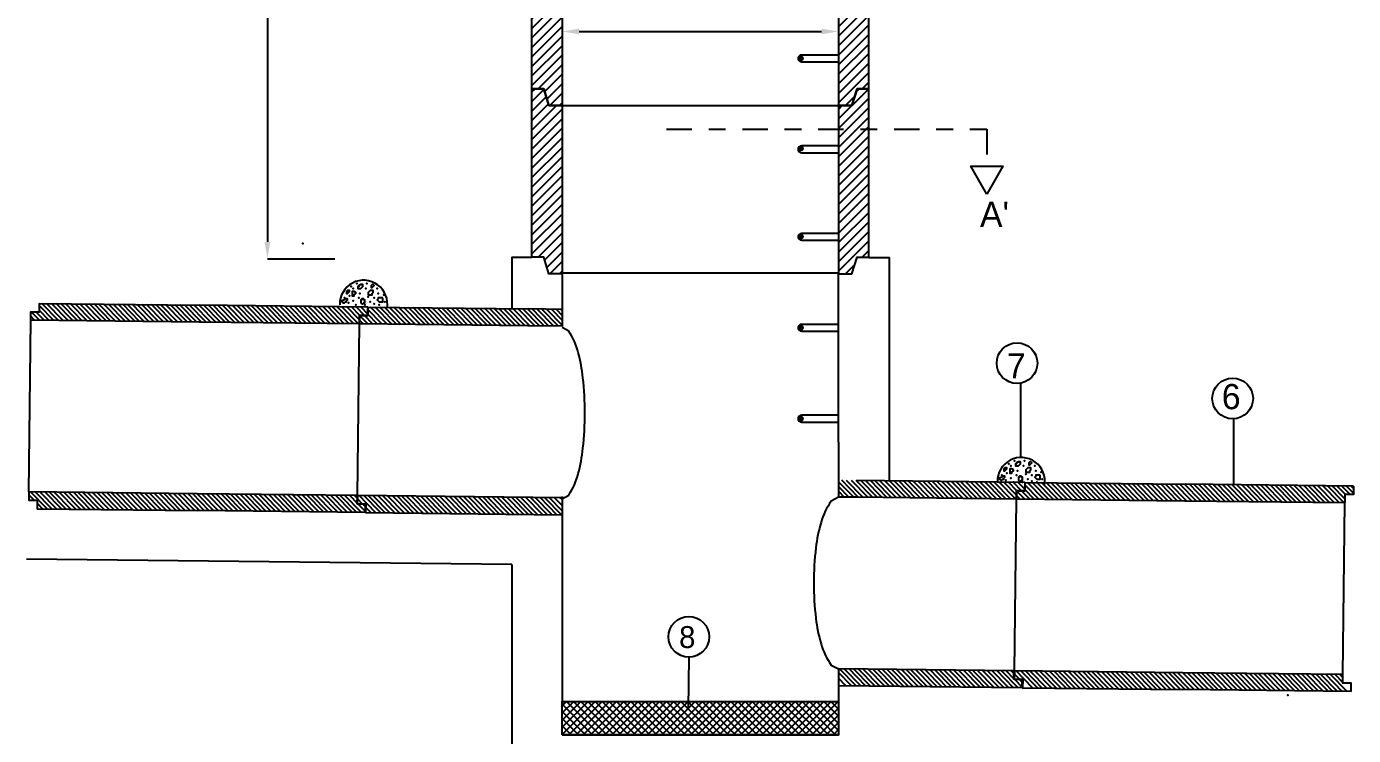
# Model space of a CAD drawing. Extents: x 0.3 to 16.3, y 0.2 to 12.9.
# Drawn here: x 1.33 to 9.2, y 4.54 to 8.75 of the extents above; entities that cross this region are included whole.
import ezdxf

# ---------------------------------------------------------------- set-up
doc = ezdxf.new("R2010")
doc.units = 0
doc.header["$LTSCALE"] = 0.3
doc.header["$MEASUREMENT"] = 0
doc.linetypes.add('DASHDOT', pattern=[1, 0.5, -0.25, 0, -0.25])
doc.layers.get('0').update_dxf_attribs({"linetype": 'CONTINUOUS'})
doc.layers.add('ANILLO', color=1, linetype='CONTINUOUS')
doc.layers.add('RALLADO', color=7, linetype='CONTINUOUS')
doc.styles.add('LEROY', font='leroy')

# ---------------------------------------------------------------- blocks, each defined once
blk = doc.blocks.new('*X13')
at = {"color": 0}
for p, q in [((22.0996, 17.9842), (22.2955, 18.1802)), ((22.0996, 18.0267), (22.2531, 18.1802)), ((22.0996, 18.0691), (22.2107, 18.1802)), ((22.0996, 18.1115), (22.1683, 18.1802)), ((22.0996, 18.1539), (22.1258, 18.1802)), ((22.2806, 17.9821), (22.0996, 18.1631)), ((22.2382, 17.9821), (22.0996, 18.1206)), ((22.323, 17.9821), (22.1249, 18.1802)), ((22.1398, 17.9821), (22.338, 18.1802)), ((22.3655, 17.9821), (22.1673, 18.1802)), ((22.1823, 17.9821), (22.3804, 18.1802)), ((22.4079, 17.9821), (22.2098, 18.1802)), ((22.2247, 17.9821), (22.4228, 18.1802)), ((22.4503, 17.9821), (22.2522, 18.1802)), ((22.2671, 17.9821), (22.4652, 18.1802)), ((22.4927, 17.9821), (22.2946, 18.1802)), ((22.3095, 17.9821), (22.5077, 18.1802)), ((22.5352, 17.9821), (22.337, 18.1802)), ((22.352, 17.9821), (22.5501, 18.1802)), ((22.5776, 17.9821), (22.3795, 18.1802)), ((22.3944, 17.9821), (22.5925, 18.1802)), ((22.62, 17.9821), (22.4219, 18.1802)), ((22.4368, 17.9821), (22.6349, 18.1802)), ((22.6624, 17.9821), (22.4643, 18.1802)), ((22.4793, 17.9821), (22.6774, 18.1802)), ((22.7049, 17.9821), (22.5068, 18.1802)), ((22.5217, 17.9821), (22.7198, 18.1802)), ((22.7473, 17.9821), (22.5492, 18.1802)), ((22.5641, 17.9821), (22.7622, 18.1802)), ((22.7897, 17.9821), (22.5916, 18.1802)), ((22.6065, 17.9821), (22.8046, 18.1802)), ((22.8322, 17.9821), (22.634, 18.1802)), ((22.649, 17.9821), (22.8471, 18.1802)), ((22.8746, 17.9821), (22.6765, 18.1802)), ((22.6914, 17.9821), (22.8895, 18.1802)), ((22.917, 17.9821), (22.7189, 18.1802)), ((22.7338, 17.9821), (22.9319, 18.1802)), ((22.9594, 17.9821), (22.7613, 18.1802)), ((22.7762, 17.9821), (22.9744, 18.1802)), ((23.0019, 17.9821), (22.8037, 18.1802)), ((22.8187, 17.9821), (23.0168, 18.1802)), ((23.0443, 17.9821), (22.8462, 18.1802)), ((22.8611, 17.9821), (23.0592, 18.1802)), ((23.0867, 17.9821), (22.8886, 18.1802)), ((22.9035, 17.9821), (23.1016, 18.1802)), ((23.1291, 17.9821), (22.931, 18.1802)), ((22.9459, 17.9821), (23.1441, 18.1802)), ((23.1716, 17.9821), (22.9734, 18.1802)), ((22.9884, 17.9821), (23.1865, 18.1802)), ((23.214, 17.9821), (23.0159, 18.1802)), ((23.0308, 17.9821), (23.2289, 18.1802)), ((23.2564, 17.9821), (23.0583, 18.1802)), ((23.0732, 17.9821), (23.2713, 18.1802)), ((23.2988, 17.9821), (23.1007, 18.1802)), ((23.1156, 17.9821), (23.3138, 18.1802)), ((23.3413, 17.9821), (23.1432, 18.1802)), ((23.1581, 17.9821), (23.3562, 18.1802)), ((23.3837, 17.9821), (23.1856, 18.1802)), ((23.2005, 17.9821), (23.3986, 18.1802)), ((23.4261, 17.9821), (23.228, 18.1802)), ((23.2429, 17.9821), (23.441, 18.1802)), ((23.4685, 17.9821), (23.2704, 18.1802)), ((23.2854, 17.9821), (23.4835, 18.1802)), ((23.511, 17.9821), (23.3129, 18.1802)), ((23.3278, 17.9821), (23.5259, 18.1802)), ((23.5534, 17.9821), (23.3553, 18.1802)), ((23.3702, 17.9821), (23.5683, 18.1802)), ((23.5958, 17.9821), (23.3977, 18.1802)), ((23.4126, 17.9821), (23.6108, 18.1802)), ((23.6383, 17.9821), (23.4401, 18.1802)), ((23.4551, 17.9821), (23.6532, 18.1802)), ((23.6807, 17.9821), (23.4826, 18.1802)), ((23.4975, 17.9821), (23.6956, 18.1802)), ((23.7231, 17.9821), (23.525, 18.1802)), ((23.5399, 17.9821), (23.738, 18.1802)), ((23.7406, 18.007), (23.5674, 18.1802)), ((23.5823, 17.9821), (23.7406, 18.1403)), ((23.7406, 18.0494), (23.6098, 18.1802)), ((23.7406, 18.0918), (23.6523, 18.1802)), ((23.7406, 18.1343), (23.6947, 18.1802)), ((23.7406, 18.1767), (23.7371, 18.1802)), ((22.1958, 17.9821), (22.0996, 18.0782)), ((23.6248, 17.9821), (23.7406, 18.0979)), ((23.6672, 17.9821), (23.7406, 18.0555)), ((22.1533, 17.9821), (22.0996, 18.0358)), ((22.1109, 17.9821), (22.0996, 17.9934)), ((23.7096, 17.9821), (23.7406, 18.013))]:
    blk.add_line(p, q, dxfattribs=at)
blk = doc.blocks.new('*X2')
at = {"color": 0}
for p, q in [((22.46, 19.2922), (22.55, 19.3822)), ((22.5002, 19.3606), (22.5496, 19.41)), ((22.5123, 19.401), (22.5213, 19.41)), ((22.46, 19.3204), (22.4996, 19.36)), ((22.46, 19.3487), (22.4713, 19.36)), ((22.46, 19.2639), (22.55, 19.3539)), ((22.46, 19.2356), (22.55, 19.3256)), ((22.46, 19.2073), (22.55, 19.2973)), ((22.46, 19.179), (22.55, 19.269)), ((22.46, 19.1507), (22.55, 19.2407)), ((22.46, 19.1225), (22.55, 19.2125)), ((22.46, 19.0942), (22.55, 19.1842)), ((22.46, 19.0659), (22.55, 19.1559)), ((22.46, 19.0376), (22.55, 19.1276)), ((22.46, 19.0093), (22.55, 19.0993)), ((22.46, 18.981), (22.55, 19.071)), ((22.46, 18.9528), (22.55, 19.0428)), ((22.46, 18.9245), (22.55, 19.0145)), ((22.46, 18.8962), (22.55, 18.9862)), ((22.46, 18.8679), (22.55, 18.9579)), ((22.5304, 18.91), (22.55, 18.9296)), ((22.4804, 18.86), (22.5084, 18.888))]:
    blk.add_line(p, q, dxfattribs=at)
blk = doc.blocks.new('*X1')
at = {"color": 0}
for p, q in [((21.55, 19.4004), (21.5596, 19.41)), ((21.55, 19.3721), (21.5857, 19.4078)), ((21.55, 19.3438), (21.5922, 19.386)), ((21.55, 19.3155), (21.5987, 19.3643)), ((21.55, 19.2873), (21.6227, 19.36)), ((21.55, 19.259), (21.64, 19.349)), ((21.55, 19.2307), (21.64, 19.3207)), ((21.55, 19.2024), (21.64, 19.2924)), ((21.55, 19.1741), (21.64, 19.2641)), ((21.55, 19.1458), (21.64, 19.2358)), ((21.55, 19.1176), (21.64, 19.2076)), ((21.55, 19.0893), (21.64, 19.1793)), ((21.55, 19.061), (21.64, 19.151)), ((21.55, 19.0327), (21.64, 19.1227)), ((21.55, 19.0044), (21.64, 19.0944)), ((21.55, 18.9761), (21.64, 19.0661)), ((21.55, 18.9478), (21.64, 19.0378)), ((21.55, 18.9196), (21.64, 19.0096)), ((21.5687, 18.91), (21.64, 18.9813)), ((21.5878, 18.9008), (21.64, 18.953)), ((21.5943, 18.879), (21.64, 18.9247)), ((21.6036, 18.86), (21.64, 18.8964)), ((21.6319, 18.86), (21.64, 18.8681))]:
    blk.add_line(p, q, dxfattribs=at)
blk = doc.blocks.new('ANILLO', base_point=(21.55, 18.86))
at = {"layer": 'ANILLO'}
for points in [[(21.55, 19.41), (21.585, 19.41), (21.6, 19.36), (21.64, 19.36), (21.64, 18.86), (21.6, 18.86), (21.585, 18.91), (21.55, 18.91)], [(22.55, 19.41), (22.515, 19.41), (22.5, 19.36), (22.46, 19.36), (22.46, 18.86), (22.5, 18.86), (22.515, 18.91), (22.55, 18.91)]]:
    blk.add_lwpolyline(points, close=True, dxfattribs=at)
at = {"layer": 'RALLADO'}
blk.add_line((21.64, 19.36), (22.46, 19.36), dxfattribs=at)
for name in ['*X1', '*X2']:
    blk.add_blockref(name, (0, 0), dxfattribs=at)

msp = doc.modelspace()

# ---------------------------------------------------------------- linework, layer by layer
at = {"color": 0, "linetype": 'ByBlock'}
for p, q in [((2.7554, 11.7398), (2.7554, 7.4698)), ((4.6054, 8.7198), (6.0454, 8.7198)), ((2.7554, 7.3698), (3.1554, 7.3698))]:
    msp.add_line(p, q, dxfattribs=at)
at = {"linetype": 'DASHDOT'}
for p, q in [((5.1254, 8.1388), (7.0254, 8.1388)), ((7.0254, 8.1388), (7.0254, 7.9188))]:
    msp.add_line(p, q, dxfattribs=at)
at = {"color": 1}
for p, q in [((4.5054, 7.2765), (4.5054, 6.9683)), ((6.1454, 6.2798), (6.1454, 7.2822)), ((6.1454, 6.2798), (6.1454, 5.9532)), ((4.5054, 5.849), (4.5054, 4.7235)), ((4.2054, 5.5525), (1.3254, 5.5855)), ((4.2054, 5.5525), (4.2054, 4.0598))]:
    msp.add_line(p, q, dxfattribs=at)
for p, q in [((4.5085, 7.2857), (6.1425, 7.2857)), ((1.4867, 7.0038), (1.4019, 7.0905)), ((1.5149, 7.0035), (1.4161, 7.1046)), ((1.5432, 7.0031), (1.4444, 7.1043)), ((1.5715, 7.0028), (1.4727, 7.1039)), ((1.5998, 7.0025), (1.5009, 7.1036)), ((1.6281, 7.0022), (1.5292, 7.1033)), ((1.6563, 7.0018), (1.5575, 7.103)), ((1.6846, 7.0015), (1.5858, 7.1026)), ((1.7129, 7.0012), (1.6141, 7.1023)), ((1.7412, 7.0009), (1.6423, 7.102)), ((1.7695, 7.0005), (1.6706, 7.1017)), ((1.7978, 7.0002), (1.6989, 7.1013)), ((1.826, 6.9999), (1.7272, 7.101)), ((1.8543, 6.9996), (1.7555, 7.1007)), ((1.8826, 6.9992), (1.7838, 7.1004)), ((1.9109, 6.9989), (1.812, 7.1)), ((1.9392, 6.9986), (1.8403, 7.0997)), ((1.9675, 6.9983), (1.8686, 7.0994)), ((1.9957, 6.9979), (1.8969, 7.0991)), ((2.024, 6.9976), (1.9252, 7.0987)), ((2.0523, 6.9973), (1.9535, 7.0984)), ((2.0806, 6.997), (1.9817, 7.0981)), ((2.1089, 6.9966), (2.01, 7.0978)), ((2.1371, 6.9963), (2.0383, 7.0974)), ((2.1654, 6.996), (2.0666, 7.0971)), ((2.1937, 6.9957), (2.0949, 7.0968)), ((2.222, 6.9953), (2.1231, 7.0965)), ((2.2503, 6.995), (2.1514, 7.0961)), ((2.2786, 6.9947), (2.1797, 7.0958)), ((2.3068, 6.9944), (2.208, 7.0955)), ((2.3351, 6.994), (2.2363, 7.0952)), ((2.3634, 6.9937), (2.2646, 7.0949)), ((2.3917, 6.9934), (2.2928, 7.0945)), ((2.42, 6.9931), (2.3211, 7.0942)), ((2.4483, 6.9927), (2.3494, 7.0939)), ((3.3519, 7.0824), (2.352, 7.0938)), ((2.4765, 6.9924), (2.3777, 7.0936)), ((2.5048, 6.9921), (2.406, 7.0932)), ((2.5331, 6.9918), (2.4343, 7.0929)), ((2.5614, 6.9914), (2.4625, 7.0926)), ((2.5897, 6.9911), (2.4908, 7.0923)), ((2.6179, 6.9908), (2.5191, 7.0919)), ((2.6462, 6.9905), (2.5474, 7.0916)), ((2.6745, 6.9901), (2.5757, 7.0913)), ((2.7028, 6.9898), (2.604, 7.091)), ((2.7311, 6.9895), (2.6322, 7.0906)), ((2.7594, 6.9892), (2.6605, 7.0903)), ((2.7876, 6.9888), (2.6888, 7.09)), ((2.8159, 6.9885), (2.7171, 7.0897)), ((1.3735, 7.0051), (1.3512, 7.0279)), ((1.4018, 7.0048), (1.3524, 7.0553)), ((1.4301, 7.0044), (1.3807, 7.055)), ((1.4584, 7.0041), (1.4016, 7.0622)), ((2.8442, 6.9882), (2.7454, 7.0893)), ((2.8725, 6.9879), (2.7736, 7.089)), ((2.9008, 6.9875), (2.8019, 7.0887)), ((2.9291, 6.9872), (2.8302, 7.0884)), ((2.9573, 6.9869), (2.8585, 7.088)), ((2.9856, 6.9866), (2.8868, 7.0877)), ((3.0139, 6.9862), (2.9151, 7.0874)), ((3.0422, 6.9859), (2.9433, 7.0871)), ((3.0705, 6.9856), (2.9716, 7.0867)), ((3.0987, 6.9853), (2.9999, 7.0864)), ((3.127, 6.9849), (3.0282, 7.0861)), ((3.1553, 6.9846), (3.0565, 7.0858)), ((3.1836, 6.9843), (3.0848, 7.0854)), ((3.2119, 6.984), (3.113, 7.0851)), ((3.2402, 6.9836), (3.1413, 7.0848)), ((3.2684, 6.9833), (3.1696, 7.0845)), ((3.2967, 6.983), (3.1979, 7.0841)), ((3.3011, 7.0072), (3.2262, 7.0838)), ((3.3039, 7.0329), (3.2544, 7.0835)), ((3.3322, 7.0326), (3.2827, 7.0832)), ((3.3521, 6.9824), (3.3027, 7.0329)), ((3.3515, 7.0414), (3.311, 7.0828)), ((3.3804, 6.982), (3.331, 7.0326)), ((3.4087, 6.9817), (3.3519, 7.0398)), ((3.4369, 6.9814), (3.3522, 7.0681)), ((3.4652, 6.9811), (3.3664, 7.0822)), ((3.4935, 6.9807), (3.3947, 7.0819)), ((3.5218, 6.9804), (3.4229, 7.0815)), ((3.5501, 6.9801), (3.4512, 7.0812)), ((3.5784, 6.9798), (3.4795, 7.0809)), ((3.6066, 6.9794), (3.5078, 7.0806)), ((3.6349, 6.9791), (3.5361, 7.0802)), ((3.6632, 6.9788), (3.5644, 7.0799)), ((3.6915, 6.9785), (3.5926, 7.0796)), ((3.7198, 6.9781), (3.6209, 7.0793)), ((3.7481, 6.9778), (3.6492, 7.0789)), ((3.7763, 6.9775), (3.6775, 7.0786)), ((3.8046, 6.9772), (3.7058, 7.0783)), ((3.8329, 6.9768), (3.7341, 7.078)), ((3.8612, 6.9765), (3.7623, 7.0776)), ((3.8895, 6.9762), (3.7906, 7.0773)), ((3.9177, 6.9759), (3.8189, 7.077)), ((3.946, 6.9755), (3.8472, 7.0767)), ((3.9743, 6.9752), (3.8755, 7.0763)), ((4.0026, 6.9749), (3.9037, 7.076)), ((4.0309, 6.9746), (3.932, 7.0757)), ((4.0592, 6.9742), (3.9603, 7.0754)), ((4.0874, 6.9739), (3.9886, 7.075)), ((4.1157, 6.9736), (4.0169, 7.0747)), ((4.144, 6.9733), (4.0452, 7.0744)), ((4.1723, 6.9729), (4.0734, 7.0741)), ((4.2006, 6.9726), (4.1017, 7.0737)), ((4.2289, 6.9723), (4.13, 7.0734)), ((4.2571, 6.972), (4.1583, 7.0731)), ((4.2854, 6.9716), (4.1866, 7.0728)), ((4.3137, 6.9713), (4.2149, 7.0724)), ((4.342, 6.971), (4.2431, 7.0721)), ((4.3703, 6.9707), (4.2714, 7.0718)), ((4.3985, 6.9703), (4.2997, 7.0715)), ((4.5096, 7.0691), (4.3023, 7.0714)), ((4.4268, 6.97), (4.328, 7.0711)), ((4.4551, 6.9697), (4.3563, 7.0708)), ((4.4834, 6.9694), (4.3845, 7.0705)), ((4.5117, 6.969), (4.4128, 7.0702)), ((4.5088, 7.0006), (4.4411, 7.0699)), ((4.5091, 7.0289), (4.4694, 7.0695)), ((4.5094, 7.0572), (4.4977, 7.0692)), ((1.3392, 5.9854), (1.3509, 7.0053)), ((3.2895, 5.963), (3.3012, 6.9829)), ((3.3238, 6.9827), (3.3015, 7.0055)), ((7.2254, 6.6306), (7.2254, 6.1898)), ((8.49, 6.419), (8.49, 6.0286)), ((6.2074, 5.9529), (6.149, 6.0127)), ((6.2357, 5.9525), (6.1493, 6.041)), ((6.264, 5.9522), (6.1651, 6.0534)), ((6.2923, 5.9519), (6.1934, 6.053)), ((6.3206, 5.9516), (6.2217, 6.0527)), ((6.3488, 5.9512), (6.25, 6.0524)), ((7.2525, 6.0409), (6.2526, 6.0524)), ((6.3771, 5.9509), (6.2783, 6.0521)), ((6.4054, 5.9506), (6.3066, 6.0517)), ((6.4337, 5.9503), (6.3348, 6.0514)), ((6.462, 5.9499), (6.3631, 6.0511)), ((6.4903, 5.9496), (6.3914, 6.0508)), ((6.5185, 5.9493), (6.4197, 6.0504)), ((6.5468, 5.949), (6.448, 6.0501)), ((6.5751, 5.9486), (6.4763, 6.0498)), ((6.6034, 5.9483), (6.5045, 6.0495)), ((6.6317, 5.948), (6.5328, 6.0491)), ((6.6599, 5.9477), (6.5611, 6.0488)), ((6.6882, 5.9474), (6.5894, 6.0485)), ((6.7165, 5.947), (6.6177, 6.0482)), ((6.7448, 5.9467), (6.6459, 6.0478)), ((6.7731, 5.9464), (6.6742, 6.0475)), ((6.8014, 5.9461), (6.7025, 6.0472)), ((6.8296, 5.9457), (6.7308, 6.0469)), ((6.8579, 5.9454), (6.7591, 6.0465)), ((6.8862, 5.9451), (6.7874, 6.0462)), ((6.9145, 5.9448), (6.8156, 6.0459)), ((6.9428, 5.9444), (6.8439, 6.0456)), ((6.9711, 5.9441), (6.8722, 6.0452)), ((6.9993, 5.9438), (6.9005, 6.0449)), ((7.0276, 5.9435), (6.9288, 6.0446)), ((7.0559, 5.9431), (6.9571, 6.0443)), ((7.0842, 5.9428), (6.9853, 6.0439)), ((7.1125, 5.9425), (7.0136, 6.0436)), ((7.1407, 5.9422), (7.0419, 6.0433)), ((7.169, 5.9418), (7.0702, 6.043)), ((7.1973, 5.9415), (7.0985, 6.0426)), ((7.2017, 5.9657), (7.1268, 6.0423)), ((7.2045, 5.9914), (7.155, 6.042)), ((7.2327, 5.9911), (7.1833, 6.0417)), ((7.2523, 5.9409), (7.2029, 5.9914)), ((7.2521, 6), (7.2116, 6.0413)), ((7.2806, 5.9405), (7.2312, 5.9911)), ((7.3089, 5.9402), (7.2521, 5.9983)), ((7.3372, 5.9399), (7.2524, 6.0266)), ((7.3655, 5.9396), (7.2666, 6.0407)), ((7.3937, 5.9392), (7.2949, 6.0404)), ((7.422, 5.9389), (7.3232, 6.0401)), ((7.4503, 5.9386), (7.3515, 6.0397)), ((7.4786, 5.9383), (7.3797, 6.0394)), ((7.5069, 5.9379), (7.408, 6.0391)), ((7.5352, 5.9376), (7.4363, 6.0388)), ((7.5634, 5.9373), (7.4646, 6.0384)), ((7.5917, 5.937), (7.4929, 6.0381)), ((7.62, 5.9366), (7.5212, 6.0378)), ((7.6483, 5.9363), (7.5494, 6.0375)), ((7.6766, 5.936), (7.5777, 6.0371)), ((7.7049, 5.9357), (7.606, 6.0368)), ((7.7331, 5.9353), (7.6343, 6.0365)), ((7.7614, 5.935), (7.6626, 6.0362)), ((7.7897, 5.9347), (7.6909, 6.0358)), ((7.818, 5.9344), (7.7191, 6.0355)), ((7.8463, 5.934), (7.7474, 6.0352)), ((7.8745, 5.9337), (7.7757, 6.0349)), ((7.9028, 5.9334), (7.804, 6.0345)), ((7.9311, 5.9331), (7.8323, 6.0342)), ((7.9594, 5.9327), (7.8606, 6.0339)), ((7.9877, 5.9324), (7.8888, 6.0336)), ((8.016, 5.9321), (7.9171, 6.0332)), ((8.0442, 5.9318), (7.9454, 6.0329)), ((8.0725, 5.9315), (7.9737, 6.0326)), ((8.1008, 5.9311), (8.002, 6.0323)), ((8.1291, 5.9308), (8.0302, 6.0319)), ((8.1574, 5.9305), (8.0585, 6.0316)), ((8.1857, 5.9302), (8.0868, 6.0313)), ((8.2139, 5.9298), (8.1151, 6.031)), ((8.2422, 5.9295), (8.1434, 6.0306)), ((8.2705, 5.9292), (8.1717, 6.0303)), ((8.2988, 5.9289), (8.1999, 6.03)), ((9.2025, 6.0185), (8.2025, 6.03)), ((8.3271, 5.9285), (8.2282, 6.0297)), ((8.3553, 5.9282), (8.2565, 6.0293)), ((8.3836, 5.9279), (8.2848, 6.029)), ((8.4119, 5.9276), (8.3131, 6.0287)), ((8.4402, 5.9272), (8.3414, 6.0284)), ((8.4685, 5.9269), (8.3696, 6.028)), ((8.4968, 5.9266), (8.3979, 6.0277)), ((8.525, 5.9263), (8.4262, 6.0274)), ((8.5533, 5.9259), (8.4545, 6.0271)), ((8.5816, 5.9256), (8.4828, 6.0267)), ((8.6099, 5.9253), (8.511, 6.0264)), ((8.6382, 5.925), (8.5393, 6.0261)), ((8.6665, 5.9246), (8.5676, 6.0258)), ((8.6947, 5.9243), (8.5959, 6.0254)), ((8.723, 5.924), (8.6242, 6.0251)), ((8.7513, 5.9237), (8.6525, 6.0248)), ((8.7796, 5.9233), (8.6807, 6.0245)), ((8.8079, 5.923), (8.709, 6.0241)), ((8.8361, 5.9227), (8.7373, 6.0238)), ((8.8644, 5.9224), (8.7656, 6.0235)), ((8.8927, 5.922), (8.7939, 6.0232)), ((8.921, 5.9217), (8.8222, 6.0228)), ((8.9493, 5.9214), (8.8504, 6.0225)), ((8.9776, 5.9211), (8.8787, 6.0222)), ((9.0058, 5.9207), (8.907, 6.0219)), ((9.0341, 5.9204), (8.9353, 6.0215)), ((9.0624, 5.9201), (8.9636, 6.0212)), ((9.0907, 5.9198), (8.9918, 6.0209)), ((9.119, 5.9194), (9.0201, 6.0206)), ((9.1473, 5.9191), (9.0484, 6.0202)), ((9.1516, 5.9433), (9.0767, 6.0199)), ((9.1544, 5.969), (9.105, 6.0196)), ((9.1827, 5.9687), (9.1333, 6.0193)), ((9.202, 5.9776), (9.1615, 6.0189)), ((9.2023, 6.0058), (9.1898, 6.0186)), ((1.3698, 5.9351), (1.342, 5.9635)), ((1.4475, 5.8842), (1.3487, 5.9853)), ((1.4758, 5.8838), (1.3769, 5.985)), ((1.4192, 5.8845), (1.3915, 5.9129)), ((1.5041, 5.8835), (1.4052, 5.9846)), ((1.5324, 5.8832), (1.4335, 5.9843)), ((1.5606, 5.8829), (1.4618, 5.984)), ((1.5889, 5.8825), (1.4901, 5.9837)), ((1.6172, 5.8822), (1.5184, 5.9833)), ((1.6455, 5.8819), (1.5466, 5.983)), ((1.6738, 5.8816), (1.5749, 5.9827)), ((1.702, 5.8812), (1.6032, 5.9824)), ((1.7303, 5.8809), (1.6315, 5.982)), ((1.7586, 5.8806), (1.6598, 5.9817)), ((1.7869, 5.8803), (1.6881, 5.9814)), ((1.8152, 5.8799), (1.7163, 5.9811)), ((1.8435, 5.8796), (1.7446, 5.9807)), ((1.8717, 5.8793), (1.7729, 5.9804)), ((1.9, 5.879), (1.8012, 5.9801)), ((1.9283, 5.8786), (1.8295, 5.9798)), ((1.9566, 5.8783), (1.8577, 5.9794)), ((1.9849, 5.878), (1.886, 5.9791)), ((2.0132, 5.8777), (1.9143, 5.9788)), ((2.0414, 5.8773), (1.9426, 5.9785)), ((2.0697, 5.877), (1.9709, 5.9782)), ((2.098, 5.8767), (1.9992, 5.9778)), ((2.1263, 5.8764), (2.0274, 5.9775)), ((2.1546, 5.876), (2.0557, 5.9772)), ((2.1828, 5.8757), (2.084, 5.9769)), ((2.2111, 5.8754), (2.1123, 5.9765)), ((2.2394, 5.8751), (2.1406, 5.9762)), ((2.2677, 5.8747), (2.1689, 5.9759)), ((2.296, 5.8744), (2.1971, 5.9756)), ((2.3243, 5.8741), (2.2254, 5.9752)), ((2.3525, 5.8738), (2.2537, 5.9749)), ((2.3808, 5.8734), (2.282, 5.9746)), ((2.4091, 5.8731), (2.3103, 5.9743)), ((2.4374, 5.8728), (2.3385, 5.9739)), ((2.4657, 5.8725), (2.3668, 5.9736)), ((2.494, 5.8721), (2.3951, 5.9733)), ((2.5222, 5.8718), (2.4234, 5.973)), ((2.5505, 5.8715), (2.4517, 5.9726)), ((2.5788, 5.8712), (2.48, 5.9723)), ((2.6071, 5.8708), (2.5082, 5.972)), ((2.6354, 5.8705), (2.5365, 5.9717)), ((2.6637, 5.8702), (2.5648, 5.9713)), ((2.6919, 5.8699), (2.5931, 5.971)), ((2.7202, 5.8695), (2.6214, 5.9707)), ((2.7485, 5.8692), (2.6497, 5.9704)), ((2.7768, 5.8689), (2.6779, 5.97)), ((2.8051, 5.8686), (2.7062, 5.9697)), ((2.8333, 5.8682), (2.7345, 5.9694)), ((2.8616, 5.8679), (2.7628, 5.9691)), ((2.8899, 5.8676), (2.7911, 5.9687)), ((2.9182, 5.8673), (2.8193, 5.9684)), ((2.9465, 5.8669), (2.8476, 5.9681)), ((2.9748, 5.8666), (2.8759, 5.9678)), ((3.003, 5.8663), (2.9042, 5.9674)), ((3.0313, 5.866), (2.9325, 5.9671)), ((3.0596, 5.8656), (2.9608, 5.9668)), ((3.0879, 5.8653), (2.989, 5.9665)), ((3.1162, 5.865), (3.0173, 5.9661)), ((3.1445, 5.8647), (3.0456, 5.9658)), ((3.1727, 5.8643), (3.0739, 5.9655)), ((3.201, 5.864), (3.1022, 5.9652)), ((3.2293, 5.8637), (3.1305, 5.9648)), ((3.2576, 5.8634), (3.1587, 5.9645)), ((3.2859, 5.863), (3.187, 5.9642)), ((3.3141, 5.8627), (3.2153, 5.9639)), ((3.2916, 5.9144), (3.2436, 5.9635)), ((3.2919, 5.9427), (3.2719, 5.9632)), ((3.2895, 5.963), (3.2889, 5.913)), ((3.2889, 5.913), (3.3389, 5.9124)), ((4.5054, 5.949), (3.2895, 5.963)), ((3.3201, 5.9126), (3.2923, 5.9411)), ((3.341, 5.8638), (3.293, 5.913)), ((3.3978, 5.8618), (3.299, 5.9629)), ((3.3413, 5.8921), (3.3213, 5.9126)), ((3.4261, 5.8614), (3.3272, 5.9626)), ((3.3389, 5.9124), (3.3383, 5.8624)), ((3.4544, 5.8611), (3.3555, 5.9622)), ((3.4826, 5.8608), (3.3838, 5.9619)), ((3.5109, 5.8605), (3.4121, 5.9616)), ((3.5392, 5.8601), (3.4404, 5.9613)), ((3.5675, 5.8598), (3.4687, 5.9609)), ((3.5958, 5.8595), (3.4969, 5.9606)), ((3.6241, 5.8592), (3.5252, 5.9603)), ((3.6523, 5.8588), (3.5535, 5.96)), ((3.6806, 5.8585), (3.5818, 5.9596)), ((3.7089, 5.8582), (3.6101, 5.9593)), ((3.7372, 5.8579), (3.6383, 5.959)), ((3.7655, 5.8575), (3.6666, 5.9587)), ((3.7938, 5.8572), (3.6949, 5.9583)), ((3.822, 5.8569), (3.7232, 5.958)), ((3.8503, 5.8566), (3.7515, 5.9577)), ((3.8786, 5.8562), (3.7798, 5.9574)), ((3.9069, 5.8559), (3.808, 5.957)), ((3.9352, 5.8556), (3.8363, 5.9567)), ((3.9634, 5.8553), (3.8646, 5.9564)), ((3.9917, 5.8549), (3.8929, 5.9561)), ((4.02, 5.8546), (3.9212, 5.9557)), ((4.0483, 5.8543), (3.9495, 5.9554)), ((4.0766, 5.854), (3.9777, 5.9551)), ((4.1049, 5.8536), (4.006, 5.9548)), ((4.1331, 5.8533), (4.0343, 5.9544)), ((4.1614, 5.853), (4.0626, 5.9541)), ((4.1897, 5.8527), (4.0909, 5.9538)), ((4.218, 5.8523), (4.1191, 5.9535)), ((4.2463, 5.852), (4.1474, 5.9531)), ((4.2746, 5.8517), (4.1757, 5.9528)), ((4.3028, 5.8514), (4.204, 5.9525)), ((4.3311, 5.851), (4.2323, 5.9522)), ((4.3594, 5.8507), (4.2606, 5.9519)), ((4.3877, 5.8504), (4.2888, 5.9515)), ((4.416, 5.8501), (4.3171, 5.9512)), ((4.4442, 5.8497), (4.3454, 5.9509)), ((4.4725, 5.8494), (4.3737, 5.9506)), ((4.5008, 5.8491), (4.402, 5.9502)), ((4.5054, 5.873), (4.4303, 5.9499)), ((4.5054, 5.9035), (4.4601, 5.9499)), ((4.5054, 5.9567), (4.5054, 5.849)), ((6.1509, 5.9535), (6.1483, 5.9561)), ((6.1791, 5.9532), (6.1487, 5.9844)), ((7.1897, 4.9215), (7.2014, 5.9415)), ((7.2241, 5.9412), (7.2017, 5.9641)), ((9.14, 4.8991), (9.1517, 5.9191)), ((3.3379, 5.8624), (2.338, 5.8739)), ((3.3383, 5.8624), (4.5054, 5.849)), ((3.3695, 5.8621), (3.3417, 5.8905)), ((5.2571, 5.0031), (5.2536, 4.6961)), ((6.1454, 4.9328), (6.1454, 4.5398)), ((6.2219, 4.8326), (6.1454, 4.9109)), ((6.2502, 4.8323), (6.1513, 4.9335)), ((6.2785, 4.832), (6.1796, 4.9331)), ((6.3067, 4.8317), (6.2079, 4.9328)), ((6.335, 4.8313), (6.2362, 4.9325)), ((6.3633, 4.831), (6.2645, 4.9322)), ((6.3916, 4.8307), (6.2927, 4.9318)), ((6.4199, 4.8304), (6.321, 4.9315)), ((6.4482, 4.83), (6.3493, 4.9312)), ((6.4764, 4.8297), (6.3776, 4.9309)), ((6.5047, 4.8294), (6.4059, 4.9305)), ((6.533, 4.8291), (6.4342, 4.9302)), ((6.5613, 4.8287), (6.4624, 4.9299)), ((6.5896, 4.8284), (6.4907, 4.9296)), ((6.6178, 4.8281), (6.519, 4.9292)), ((6.6461, 4.8278), (6.5473, 4.9289)), ((6.6744, 4.8274), (6.5756, 4.9286)), ((6.7027, 4.8271), (6.6038, 4.9283)), ((6.731, 4.8268), (6.6321, 4.9279)), ((6.7593, 4.8265), (6.6604, 4.9276)), ((6.7875, 4.8261), (6.6887, 4.9273)), ((6.8158, 4.8258), (6.717, 4.927)), ((6.8441, 4.8255), (6.7453, 4.9266)), ((6.8724, 4.8252), (6.7735, 4.9263)), ((6.9007, 4.8248), (6.8018, 4.926)), ((6.929, 4.8245), (6.8301, 4.9257)), ((6.9572, 4.8242), (6.8584, 4.9253)), ((6.9855, 4.8239), (6.8867, 4.925)), ((7.0138, 4.8235), (6.915, 4.9247)), ((7.0421, 4.8232), (6.9432, 4.9244)), ((7.0704, 4.8229), (6.9715, 4.924)), ((7.0986, 4.8226), (6.9998, 4.9237)), ((7.1269, 4.8222), (7.0281, 4.9234)), ((7.1552, 4.8219), (7.0564, 4.9231)), ((7.1835, 4.8216), (7.0847, 4.9227)), ((7.2118, 4.8213), (7.1129, 4.9224)), ((7.1892, 4.873), (7.1412, 4.9221)), ((7.1896, 4.9012), (7.1695, 4.9218)), ((7.2203, 4.8712), (7.1926, 4.8996)), ((7.298, 4.8203), (7.1992, 4.9214)), ((7.3263, 4.8199), (7.2275, 4.9211)), ((7.3546, 4.8196), (7.2558, 4.9208)), ((7.3829, 4.8193), (7.284, 4.9204)), ((7.4112, 4.819), (7.3123, 4.9201)), ((7.4394, 4.8186), (7.3406, 4.9198)), ((7.4677, 4.8183), (7.3689, 4.9195)), ((7.496, 4.818), (7.3972, 4.9191)), ((7.5243, 4.8177), (7.4255, 4.9188)), ((7.5526, 4.8173), (7.4537, 4.9185)), ((7.5809, 4.817), (7.482, 4.9182)), ((7.6091, 4.8167), (7.5103, 4.9178)), ((7.6374, 4.8164), (7.5386, 4.9175)), ((7.6657, 4.816), (7.5669, 4.9172)), ((7.694, 4.8157), (7.5951, 4.9169)), ((7.7223, 4.8154), (7.6234, 4.9165)), ((7.7506, 4.8151), (7.6517, 4.9162)), ((7.7788, 4.8147), (7.68, 4.9159)), ((7.8071, 4.8144), (7.7083, 4.9156)), ((7.8354, 4.8141), (7.7366, 4.9152)), ((7.8637, 4.8138), (7.7648, 4.9149)), ((7.892, 4.8135), (7.7931, 4.9146)), ((7.9203, 4.8131), (7.8214, 4.9143)), ((7.9485, 4.8128), (7.8497, 4.9139)), ((7.9768, 4.8125), (7.878, 4.9136)), ((8.0051, 4.8122), (7.9063, 4.9133)), ((8.0334, 4.8118), (7.9345, 4.913)), ((8.0617, 4.8115), (7.9628, 4.9126)), ((8.0899, 4.8112), (7.9911, 4.9123)), ((8.1182, 4.8109), (8.0194, 4.912)), ((8.1465, 4.8105), (8.0477, 4.9117)), ((8.1748, 4.8102), (8.0759, 4.9113)), ((8.2031, 4.8099), (8.1042, 4.911)), ((8.2314, 4.8096), (8.1325, 4.9107)), ((8.2596, 4.8092), (8.1608, 4.9104)), ((8.2879, 4.8089), (8.1891, 4.91)), ((8.3162, 4.8086), (8.2174, 4.9097)), ((8.3445, 4.8083), (8.2456, 4.9094)), ((8.3728, 4.8079), (8.2739, 4.9091)), ((8.4011, 4.8076), (8.3022, 4.9087)), ((8.4293, 4.8073), (8.3305, 4.9084)), ((8.4576, 4.807), (8.3588, 4.9081)), ((8.4859, 4.8066), (8.3871, 4.9078)), ((8.5142, 4.8063), (8.4153, 4.9074)), ((8.5425, 4.806), (8.4436, 4.9071)), ((8.5707, 4.8057), (8.4719, 4.9068)), ((8.599, 4.8053), (8.5002, 4.9065)), ((8.6273, 4.805), (8.5285, 4.9061)), ((8.6556, 4.8047), (8.5567, 4.9058)), ((8.6839, 4.8044), (8.585, 4.9055)), ((8.7122, 4.804), (8.6133, 4.9052)), ((8.7404, 4.8037), (8.6416, 4.9048)), ((8.7687, 4.8034), (8.6699, 4.9045)), ((8.797, 4.8031), (8.6982, 4.9042)), ((8.8253, 4.8027), (8.7264, 4.9039)), ((8.8536, 4.8024), (8.7547, 4.9035)), ((8.8819, 4.8021), (8.783, 4.9032)), ((8.9101, 4.8018), (8.8113, 4.9029)), ((8.9384, 4.8014), (8.8396, 4.9026)), ((8.9667, 4.8011), (8.8679, 4.9022)), ((8.995, 4.8008), (8.8961, 4.9019)), ((9.0233, 4.8005), (8.9244, 4.9016)), ((9.0515, 4.8001), (8.9527, 4.9013)), ((9.0798, 4.7998), (8.981, 4.9009)), ((9.1081, 4.7995), (9.0093, 4.9006)), ((9.1364, 4.7992), (9.0375, 4.9003)), ((9.1647, 4.7988), (9.0658, 4.9)), ((9.1421, 4.8505), (9.0941, 4.8996)), ((9.1424, 4.8788), (9.1224, 4.8993)), ((6.189, 4.833), (6.1454, 4.8776)), ((7.2356, 4.821), (6.1454, 4.8335)), ((7.2386, 4.8224), (7.1906, 4.8715)), ((7.239, 4.8507), (7.2189, 4.8712)), ((9.1885, 4.7986), (8.1885, 4.81)), ((6.1454, 4.5398), (4.5054, 4.5398))]:
    msp.add_line(p, q)
for points in [[(6.1454, 8.5798), (5.9254, 8.5798, 1), (5.9254, 8.5398), (6.1454, 8.5398)], [(6.1454, 8.0398), (5.9254, 8.0398, 1), (5.9254, 7.9998), (6.1454, 7.9998)], [(6.1454, 7.5198), (5.9254, 7.5198, 1), (5.9254, 7.4798), (6.1454, 7.4798)], [(4.64, 6.4529, 0.027392), (4.6285, 6.662, 0.037514), (4.6004, 6.8124, 0.077781), (4.5443, 6.9398), (4.505, 6.9613)], [(6.1454, 6.9798), (5.9254, 6.9798, 1), (5.9254, 6.9398), (6.1454, 6.9398)], [(4.4909, 5.9521), (4.505, 5.9444), (4.5443, 5.966, 0.077781), (4.6004, 6.0934, 0.037514), (4.6285, 6.2438, 0.027392), (4.64, 6.4529, 0.027392)], [(6.1454, 6.4398), (5.9254, 6.4398, 1), (5.9254, 6.3998), (6.1454, 6.3998)], [(6.146, 5.9532), (6.1022, 5.9303, 0.082087), (6.0418, 5.8038, 0.040527), (6.0112, 5.6526, 0.029759), (5.9987, 5.443, 0.029759), (6.0112, 5.2335, 0.040527), (6.0418, 5.0823, 0.082087), (6.1022, 4.9557), (6.146, 4.9328)]]:
    msp.add_lwpolyline(points, format="xyb")
at = {"const_width": 0.0165}
for points in [[(5.9151, 8.5603, 1), (5.9316, 8.5603, 1)], [(5.9151, 8.0238, 1), (5.9316, 8.0238, 1)], [(5.9151, 7.5013, 1), (5.9316, 7.5013, 1)], [(5.9151, 6.9596, 1), (5.9316, 6.9596, 1)], [(5.9151, 6.4196, 1), (5.9316, 6.4196, 1)]]:
    msp.add_lwpolyline(points, format="xyb", close=True, dxfattribs=at)
for points in [[(7.0254, 7.7538), (6.9301, 7.9188), (7.1206, 7.9188)], [(4.505, 4.5418), (4.505, 4.74), (6.146, 4.74), (6.146, 4.5418)]]:
    msp.add_lwpolyline(points, close=True)
at = {"color": 1}
for points in [[(4.3254, 7.3765), (4.2054, 7.3765), (4.2054, 7.0765)], [(6.3254, 7.3769), (6.4454, 7.3769), (6.4454, 6.0501)]]:
    msp.add_lwpolyline(points, dxfattribs=at)
for points in [[(3.2357, 7.1812), (3.2298, 7.1812), (3.2239, 7.1752), (3.2239, 7.1634), (3.2298, 7.1634), (3.2357, 7.1693), (3.2357, 7.1752), (3.2416, 7.1752), (3.2416, 7.1812), (3.2357, 7.1812)], [(3.2593, 7.1693), (3.2593, 7.1486), (3.2711, 7.1486), (3.2711, 7.1546), (3.28, 7.1634), (3.28, 7.1693), (3.2711, 7.1752), (3.2593, 7.1752), (3.2593, 7.1693)], [(3.3096, 7.2107), (3.3096, 7.2166), (3.2977, 7.2107), (3.2977, 7.2048), (3.2918, 7.2048), (3.2918, 7.193), (3.3096, 7.193), (3.3214, 7.2048), (3.3214, 7.2166), (3.3096, 7.2166)], [(3.3775, 7.1812), (3.3657, 7.1812), (3.3539, 7.1693), (3.3539, 7.1546), (3.3775, 7.1546), (3.3775, 7.1634), (3.3834, 7.1693), (3.3834, 7.1812), (3.3775, 7.1812)], [(3.3775, 7.2166), (3.3716, 7.2107), (3.3716, 7.1989), (3.3775, 7.1989), (3.3893, 7.2107), (3.3834, 7.2166), (3.3775, 7.2166)], [(2.3509, 6.9939), (1.3509, 7.0053), (1.3515, 7.0553), (1.4015, 7.0548), (1.4021, 7.1048), (2.352, 7.0938)], [(3.2179, 7.1309), (3.212, 7.125), (3.1973, 7.1191), (3.1973, 7.1132), (3.2061, 7.1073), (3.212, 7.1073), (3.2179, 7.1132), (3.2239, 7.1132), (3.2239, 7.1191), (3.2298, 7.125), (3.2298, 7.1309), (3.2179, 7.1309)], [(3.3273, 7.1309), (3.3155, 7.1309), (3.3155, 7.125), (3.3096, 7.125), (3.3096, 7.1073), (3.3155, 7.1014), (3.3214, 7.1014), (3.3273, 7.1073), (3.3332, 7.1073), (3.3332, 7.125), (3.3273, 7.125), (3.3273, 7.1309)], [(3.4396, 7.1368), (3.413, 7.1368), (3.413, 7.1309), (3.4071, 7.125), (3.4189, 7.1132), (3.4396, 7.1132), (3.4396, 7.1368)], [(3.3519, 7.0824), (3.3514, 7.0324), (3.3014, 7.0329), (3.3008, 6.9829), (2.3509, 6.9939)], [(4.3011, 6.9715), (3.3012, 6.9829), (3.3018, 7.0329), (3.3518, 7.0324), (3.3524, 7.0824), (4.3023, 7.0714)], [(4.5084, 6.9691), (4.3011, 6.9715)], [(7.2134, 6.1579), (7.2134, 6.1638), (7.2015, 6.1579), (7.2015, 6.152), (7.1956, 6.152), (7.1956, 6.1401), (7.2134, 6.1401), (7.2252, 6.152), (7.2252, 6.1638), (7.2134, 6.1638)], [(7.2813, 6.1638), (7.2754, 6.1579), (7.2754, 6.1461), (7.2813, 6.1461), (7.2931, 6.1579), (7.2872, 6.1638), (7.2813, 6.1638)], [(7.1217, 6.0781), (7.1158, 6.0722), (7.1011, 6.0663), (7.1011, 6.0604), (7.1099, 6.0544), (7.1158, 6.0544), (7.1217, 6.0604), (7.1277, 6.0604), (7.1277, 6.0663), (7.1336, 6.0722), (7.1336, 6.0781), (7.1217, 6.0781)], [(7.1395, 6.1283), (7.1336, 6.1283), (7.1277, 6.1224), (7.1277, 6.1106), (7.1336, 6.1106), (7.1395, 6.1165), (7.1395, 6.1224), (7.1454, 6.1224), (7.1454, 6.1283), (7.1395, 6.1283)], [(7.1631, 6.1165), (7.1631, 6.0958), (7.1749, 6.0958), (7.1749, 6.1017), (7.1838, 6.1106), (7.1838, 6.1165), (7.1749, 6.1224), (7.1631, 6.1224), (7.1631, 6.1165)], [(7.2311, 6.0781), (7.2193, 6.0781), (7.2193, 6.0722), (7.2134, 6.0722), (7.2134, 6.0544), (7.2193, 6.0485), (7.2252, 6.0485), (7.2311, 6.0544), (7.237, 6.0544), (7.237, 6.0722), (7.2311, 6.0722), (7.2311, 6.0781)], [(7.2813, 6.1283), (7.2695, 6.1283), (7.2577, 6.1165), (7.2577, 6.1017), (7.2813, 6.1017), (7.2813, 6.1106), (7.2872, 6.1165), (7.2872, 6.1283), (7.2813, 6.1283)], [(7.3434, 6.084), (7.3168, 6.084), (7.3168, 6.0781), (7.3109, 6.0722), (7.3227, 6.0604), (7.3434, 6.0604), (7.3434, 6.084)], [(7.2525, 6.0409), (7.2519, 5.9909), (7.202, 5.9915), (7.2014, 5.9415), (6.2514, 5.9524)], [(8.2014, 5.93), (7.2014, 5.9415), (7.202, 5.9915), (7.252, 5.9909), (7.2526, 6.0409), (8.2025, 6.03)], [(9.2025, 6.0185), (9.2019, 5.9685), (9.1519, 5.9691), (9.1513, 5.9191), (8.2014, 5.93)], [(2.3391, 5.9739), (1.3392, 5.9854), (1.3386, 5.9354), (1.3886, 5.9348), (1.3881, 5.8848), (2.338, 5.8739)], [(3.3379, 5.8624), (3.3385, 5.9124), (3.2885, 5.913), (3.2891, 5.963), (2.3391, 5.9739)], [(6.2514, 5.9524), (6.1483, 5.9536)], [(7.2356, 4.821), (7.2361, 4.871), (7.1861, 4.8716), (7.1867, 4.9216), (6.1454, 4.9335)], [(8.1897, 4.91), (7.1897, 4.9215), (7.1892, 4.8715), (7.2392, 4.871), (7.2386, 4.821), (8.1885, 4.81)], [(9.1885, 4.7986), (9.189, 4.8486), (9.139, 4.8491), (9.1396, 4.8991), (8.1897, 4.91)]]:
    msp.add_lwpolyline(points)
for centre in [(7.2054, 6.7498), (8.4854, 6.5398), (5.2571, 5.1239)]:
    msp.add_circle(centre, 0.1208)
for centre in [(3.3264, 7.1009), (7.2302, 6.048)]:
    msp.add_arc(centre, 0.1411, 350.04478, 181.78398)
at = {"color": 0, "linetype": 'ByBlock'}
msp.add_point((2.9654, 7.4598), dxfattribs=at)
for p in [(3.2534, 7.2048), (3.2652, 7.193), (3.2859, 7.2225), (3.3391, 7.193), (3.345, 7.2225), (3.4071, 7.193), (3.212, 7.1368), (3.2357, 7.1073), (3.2416, 7.1486), (3.2652, 7.1191), (3.28, 7.0955), (3.2977, 7.1368), (3.3036, 7.1634), (3.3332, 7.0955), (3.3539, 7.1427), (3.3657, 7.1132), (3.3893, 7.1368), (3.3893, 7.1014), (3.413, 7.1634), (3.4189, 7.0955), (3.4455, 7.1546), (3.4514, 7.1132), (7.1572, 6.152), (7.1897, 6.1697), (7.2488, 6.1697), (7.1158, 6.084), (7.1454, 6.0958), (7.169, 6.1401), (7.169, 6.0663), (7.2015, 6.084), (7.2074, 6.1106), (7.2429, 6.1401), (7.2577, 6.0899), (7.2931, 6.084), (7.3109, 6.1401), (7.3168, 6.1106), (7.3493, 6.1017), (7.1395, 6.0544), (7.1838, 6.0426), (7.237, 6.0426), (7.2695, 6.0604), (7.2931, 6.0485), (7.3227, 6.0426), (7.3552, 6.0604), (8.8121, 4.7778)]:
    msp.add_point(p)
for points in [[(4.6054, 8.7031), (4.6054, 8.7365), (4.5054, 8.7198)], [(6.0454, 8.7031), (6.0454, 8.7365), (6.1454, 8.7198)], [(2.772, 7.4698), (2.7387, 7.4698), (2.7554, 7.3698)]]:
    msp.add_solid(points, dxfattribs=at)

# ---------------------------------------------------------------- block references
at = {"xscale": 2, "yscale": 2, "zscale": 2}
for p in [(4.3254, 8.2798), (4.3254, 7.2798)]:
    msp.add_blockref('ANILLO', p, dxfattribs=at)
msp.add_blockref('*X13', (-17.5946, -13.4402))

# ---------------------------------------------------------------- texts
at = {"style": 'LEROY'}
for s, height, p in [("A'", 0.15, (6.9854, 7.5588)), ('7', 0.15, (7.1454, 6.6586)), ('6', 0.15, (8.4209, 6.4759)), ('8', 0.13, (5.1992, 5.0573))]:
    msp.add_text(s, height=height, dxfattribs=at).set_placement(p)

doc.saveas('drawing.dxf')
